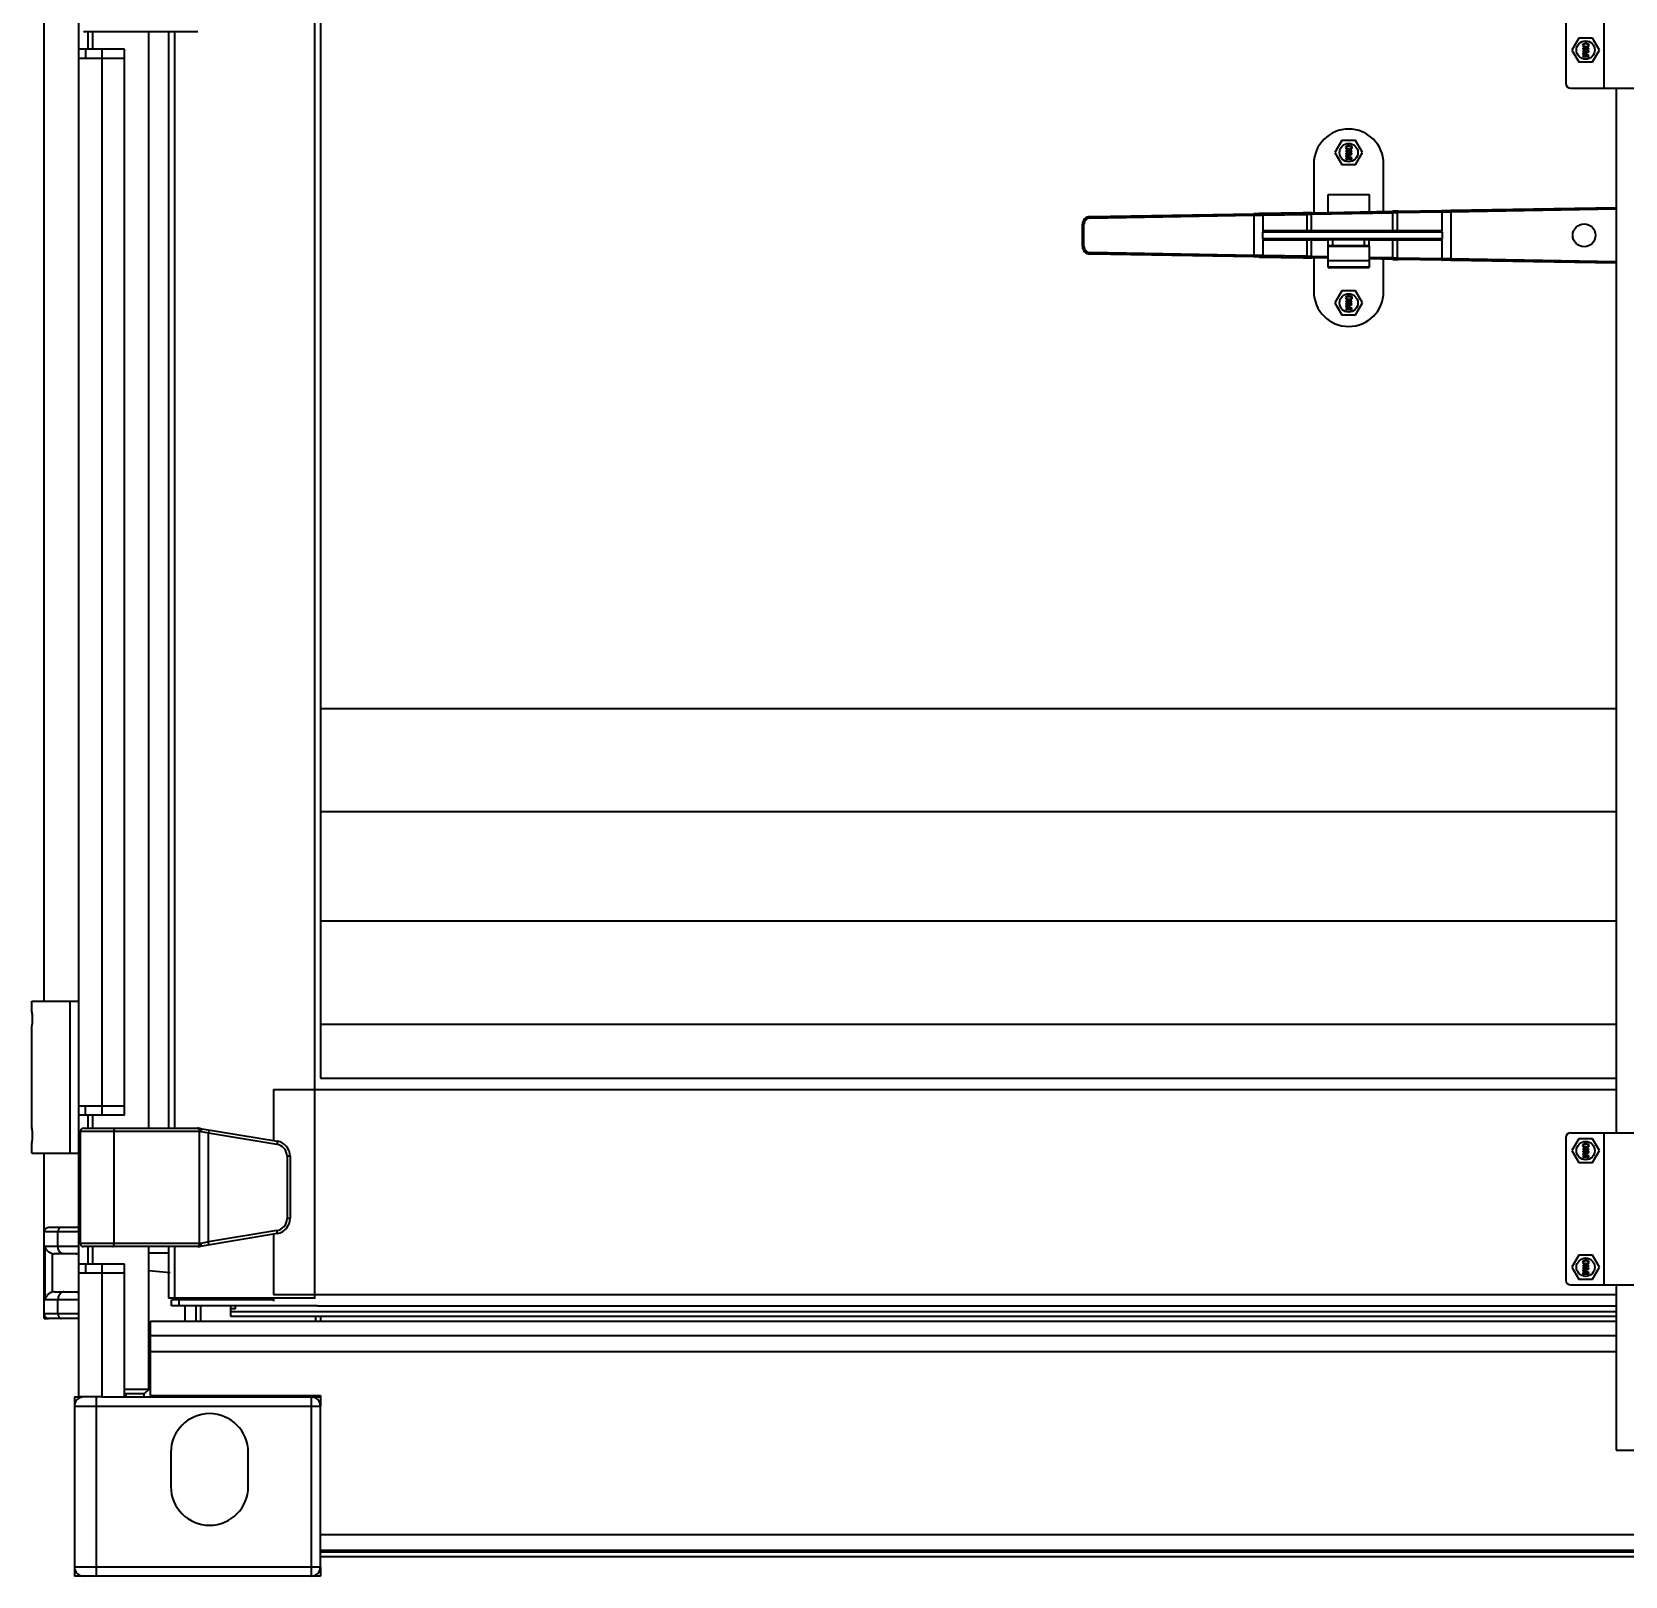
# Model space of a CAD drawing. Header units: millimetres. Extents: x 32496 to 166256, y 3504 to 23939.
# Drawn here: x 36291 to 37340, y 14990 to 16007 of the extents above; entities that cross this region are included whole.
import ezdxf

# ---------------------------------------------------------------- set-up
doc = ezdxf.new("R2010")
doc.units = ezdxf.units.MM
doc.layers.get('0').update_dxf_attribs({"lineweight": 35})

msp = doc.modelspace()

# ---------------------------------------------------------------- linework, layer by layer
at = {"color": 7, "linetype": 'Continuous'}
for p, q in [((36322.352, 15108.349), (36322.352, 17768.349)), ((36299.352, 15368.905), (36299.352, 16357.545)), ((36481.352, 16068.349), (36481.352, 15559.849)), ((37326.352, 16020.349), (37326.352, 15970.349)), ((37301.352, 16017.349), (37301.352, 15973.349)), ((36400.524, 16007.349), (36325.352, 16007.349)), ((36328.352, 15995.849), (36328.352, 16007.349)), ((36331.352, 16007.349), (36331.352, 15995.849)), ((36368.352, 15285.349), (36368.352, 16007.349)), ((36381.352, 16007.349), (36381.352, 15285.349)), ((37309.819, 16003.199), (37305.287, 15995.349)), ((37318.884, 16003.199), (37309.819, 16003.199)), ((37312.562, 15998.628), (37312.644, 15999.11)), ((37312.644, 15998.145), (37312.562, 15998.628)), ((37312.644, 15999.11), (37312.89, 15999.512)), ((37312.89, 15997.743), (37312.644, 15998.145)), ((37312.89, 15999.512), (37313.136, 15999.754)), ((37313.136, 15997.502), (37312.89, 15997.743)), ((37312.972, 15998.628), (37313.054, 15999.03)), ((37313.054, 15998.226), (37312.972, 15998.628)), ((37313.054, 15999.03), (37313.219, 15999.271)), ((37313.219, 15997.984), (37313.054, 15998.226)), ((37313.136, 15999.754), (37313.465, 15999.914)), ((37313.465, 15997.341), (37313.136, 15997.502)), ((37313.219, 15999.271), (37313.711, 15999.593)), ((37313.711, 15997.663), (37313.219, 15997.984)), ((37313.465, 15999.914), (37313.711, 15999.995)), ((37313.711, 15997.261), (37313.465, 15997.341)), ((37313.711, 15999.995), (37314.122, 16000.075)), ((37313.711, 15999.593), (37314.204, 15999.673)), ((37314.204, 15997.582), (37313.711, 15997.663)), ((37314.122, 15997.18), (37313.711, 15997.261)), ((37314.122, 16000.075), (37314.861, 16000.075)), ((37314.204, 15999.673), (37314.779, 15999.673)), ((37314.779, 15997.582), (37314.204, 15997.582)), ((37314.779, 15999.673), (37315.272, 15999.593)), ((37315.272, 15997.663), (37314.779, 15997.582)), ((37314.861, 16000.075), (37315.272, 15999.995)), ((37315.272, 15997.261), (37314.861, 15997.18)), ((37315.272, 15999.995), (37315.518, 15999.914)), ((37315.272, 15999.593), (37315.765, 15999.271)), ((37315.765, 15997.984), (37315.272, 15997.663)), ((37315.518, 15997.341), (37315.272, 15997.261)), ((37315.518, 15999.914), (37315.847, 15999.754)), ((37315.847, 15997.502), (37315.518, 15997.341)), ((37315.765, 15999.271), (37315.929, 15999.03)), ((37315.929, 15998.226), (37315.765, 15997.984)), ((37315.847, 15999.754), (37316.093, 15999.512)), ((37316.093, 15997.743), (37315.847, 15997.502)), ((37315.929, 15999.03), (37316.011, 15998.628)), ((37316.011, 15998.628), (37315.929, 15998.226)), ((37316.093, 15999.512), (37316.339, 15999.11)), ((37316.339, 15998.145), (37316.093, 15997.743)), ((37316.339, 15999.11), (37316.422, 15998.628)), ((37316.422, 15998.628), (37316.339, 15998.145)), ((37323.416, 15995.349), (37318.884, 16003.199)), ((36352.352, 15995.849), (36322.352, 15995.849)), ((36352.352, 15989.849), (36322.352, 15989.849)), ((36352.352, 15293.849), (36352.352, 15995.849)), ((37305.287, 15995.349), (37309.819, 15987.499)), ((37309.819, 15987.499), (37318.884, 15987.499)), ((37316.422, 15996.537), (37312.562, 15996.537)), ((37312.562, 15996.537), (37312.562, 15996.054)), ((37312.562, 15996.054), (37315.765, 15996.054)), ((37316.422, 15994.929), (37312.562, 15994.929)), ((37312.562, 15994.929), (37312.562, 15994.446)), ((37312.562, 15994.446), (37315.6, 15994.446)), ((37315.6, 15994.446), (37312.562, 15993.32)), ((37312.562, 15993.32), (37312.562, 15992.677)), ((37312.562, 15992.677), (37315.6, 15991.551)), ((37315.6, 15991.551), (37312.562, 15991.551)), ((37312.562, 15991.551), (37312.562, 15991.069)), ((37312.562, 15991.069), (37316.422, 15991.069)), ((37312.972, 15992.999), (37316.422, 15994.205)), ((37316.422, 15991.792), (37312.972, 15992.999)), ((37314.861, 15997.18), (37314.122, 15997.18)), ((37315.765, 15996.054), (37315.19, 15995.572)), ((37315.19, 15995.572), (37315.847, 15995.572)), ((37315.847, 15995.572), (37316.422, 15996.054)), ((37316.422, 15996.054), (37316.422, 15996.537)), ((37316.422, 15994.205), (37316.422, 15994.929)), ((37316.422, 15991.069), (37316.422, 15991.792)), ((37318.884, 15987.499), (37323.416, 15995.349)), ((37304.352, 15970.349), (37398.352, 15970.349)), ((37334.352, 15970.349), (37334.352, 15282.209)), ((37153.819, 15935.699), (37149.287, 15927.849)), ((37162.884, 15935.699), (37153.819, 15935.699)), ((37167.416, 15927.849), (37162.884, 15935.699)), ((37149.287, 15927.849), (37153.819, 15919.999)), ((37156.562, 15931.128), (37156.644, 15931.61)), ((37156.644, 15930.645), (37156.562, 15931.128)), ((37160.422, 15929.037), (37156.562, 15929.037)), ((37156.562, 15929.037), (37156.562, 15928.554)), ((37156.562, 15928.554), (37159.765, 15928.554)), ((37160.422, 15927.429), (37156.562, 15927.429)), ((37156.562, 15927.429), (37156.562, 15926.946)), ((37156.562, 15926.946), (37159.6, 15926.946)), ((37159.6, 15926.946), (37156.562, 15925.82)), ((37156.562, 15925.82), (37156.562, 15925.177)), ((37156.562, 15925.177), (37159.6, 15924.051)), ((37159.6, 15924.051), (37156.562, 15924.051)), ((37156.562, 15924.051), (37156.562, 15923.569)), ((37156.644, 15931.61), (37156.89, 15932.012)), ((37156.89, 15930.243), (37156.644, 15930.645)), ((37156.89, 15932.012), (37157.136, 15932.254)), ((37157.136, 15930.002), (37156.89, 15930.243)), ((37156.972, 15931.128), (37157.054, 15931.53)), ((37157.054, 15930.726), (37156.972, 15931.128)), ((37156.972, 15925.499), (37160.422, 15926.705)), ((37160.422, 15924.292), (37156.972, 15925.499)), ((37157.054, 15931.53), (37157.219, 15931.771)), ((37157.219, 15930.484), (37157.054, 15930.726)), ((37157.136, 15932.254), (37157.465, 15932.414)), ((37157.465, 15929.841), (37157.136, 15930.002)), ((37157.219, 15931.771), (37157.711, 15932.093)), ((37157.711, 15930.163), (37157.219, 15930.484)), ((37157.465, 15932.414), (37157.711, 15932.495)), ((37157.711, 15929.761), (37157.465, 15929.841)), ((37157.711, 15932.495), (37158.122, 15932.575)), ((37157.711, 15932.093), (37158.204, 15932.173)), ((37158.204, 15930.082), (37157.711, 15930.163)), ((37158.122, 15929.68), (37157.711, 15929.761)), ((37158.122, 15932.575), (37158.861, 15932.575)), ((37158.861, 15929.68), (37158.122, 15929.68)), ((37158.204, 15932.173), (37158.779, 15932.173)), ((37158.779, 15930.082), (37158.204, 15930.082)), ((37158.779, 15932.173), (37159.272, 15932.093)), ((37159.272, 15930.163), (37158.779, 15930.082)), ((37158.861, 15932.575), (37159.272, 15932.495)), ((37159.272, 15929.761), (37158.861, 15929.68)), ((37159.765, 15928.554), (37159.19, 15928.072)), ((37159.19, 15928.072), (37159.847, 15928.072)), ((37159.272, 15932.495), (37159.518, 15932.414)), ((37159.272, 15932.093), (37159.765, 15931.771)), ((37159.765, 15930.484), (37159.272, 15930.163)), ((37159.518, 15929.841), (37159.272, 15929.761)), ((37159.518, 15932.414), (37159.847, 15932.254)), ((37159.847, 15930.002), (37159.518, 15929.841)), ((37159.765, 15931.771), (37159.929, 15931.53)), ((37159.929, 15930.726), (37159.765, 15930.484)), ((37159.847, 15932.254), (37160.093, 15932.012)), ((37160.093, 15930.243), (37159.847, 15930.002)), ((37159.847, 15928.072), (37160.422, 15928.554)), ((37159.929, 15931.53), (37160.011, 15931.128)), ((37160.011, 15931.128), (37159.929, 15930.726)), ((37160.093, 15932.012), (37160.339, 15931.61)), ((37160.339, 15930.645), (37160.093, 15930.243)), ((37160.339, 15931.61), (37160.422, 15931.128)), ((37160.422, 15931.128), (37160.339, 15930.645)), ((37160.422, 15928.554), (37160.422, 15929.037)), ((37160.422, 15926.705), (37160.422, 15927.429)), ((37160.422, 15923.569), (37160.422, 15924.292)), ((37162.884, 15919.999), (37167.416, 15927.849)), ((37135.352, 15920.349), (37135.352, 15888.278)), ((37153.819, 15919.999), (37162.884, 15919.999)), ((37156.562, 15923.569), (37160.422, 15923.569)), ((37181.352, 15889.087), (37181.352, 15920.349)), ((37144.852, 15900.349), (37171.852, 15900.349)), ((37144.852, 15888.445), (37144.852, 15900.349)), ((37171.852, 15900.349), (37171.852, 15888.92)), ((36987.982, 15885.685), (37095.854, 15887.583)), ((37099.354, 15887.635), (37095.854, 15887.583)), ((37095.854, 15887.583), (37096.757, 15887.591)), ((37128.413, 15888.147), (37099.354, 15887.635)), ((37101.354, 15887.635), (37130.413, 15888.147)), ((37128.426, 15888.147), (37128.413, 15888.147)), ((37133.907, 15888.252), (37128.426, 15888.147)), ((37132.455, 15888.208), (37133.896, 15888.252)), ((37133.896, 15888.252), (37133.926, 15888.252)), ((37133.926, 15888.252), (37187.495, 15889.195)), ((37190.988, 15889.3), (37187.492, 15889.195)), ((37190.995, 15889.3), (37220.054, 15889.812)), ((37220.054, 15889.812), (37220.067, 15889.812)), ((37220.067, 15889.812), (37225.567, 15889.865)), ((37225.567, 15889.865), (37334.352, 15891.778)), ((36983.07, 15866.011), (36983.07, 15880.686)), ((37101.613, 15875.349), (37101.613, 15871.349)), ((37218.076, 15876.349), (37103.345, 15876.349)), ((37219.808, 15875.349), (37219.808, 15871.349)), ((37095.837, 15859.115), (36987.982, 15861.012)), ((37103.345, 15870.349), (37144.852, 15870.349)), ((37171.852, 15870.349), (37144.852, 15870.349)), ((37144.852, 15866.349), (37144.852, 15870.349)), ((37171.852, 15866.349), (37144.852, 15866.349)), ((37144.852, 15852.149), (37144.852, 15866.349)), ((37171.852, 15870.349), (37218.076, 15870.349)), ((37171.852, 15866.349), (37171.852, 15870.349)), ((37171.852, 15866.349), (37171.852, 15852.149)), ((37099.354, 15859.062), (37095.837, 15859.115)), ((37096.757, 15859.106), (37095.854, 15859.115)), ((37099.354, 15859.062), (37128.413, 15858.551)), ((37130.413, 15858.551), (37101.354, 15859.062)), ((37128.413, 15858.551), (37128.426, 15858.55)), ((37128.426, 15858.55), (37133.907, 15858.445)), ((37133.926, 15858.445), (37132.455, 15858.489)), ((37144.852, 15858.253), (37133.926, 15858.445)), ((37135.352, 15858.42), (37135.352, 15836.349)), ((37171.852, 15852.349), (37144.852, 15852.349)), ((37187.495, 15857.502), (37171.852, 15857.778)), ((37181.352, 15836.349), (37181.352, 15857.611)), ((37187.498, 15857.502), (37190.988, 15857.397)), ((37220.054, 15856.886), (37190.995, 15857.397)), ((37220.067, 15856.885), (37220.054, 15856.886)), ((37225.567, 15856.833), (37220.067, 15856.885)), ((37334.352, 15854.919), (37225.567, 15856.833)), ((37153.819, 15836.699), (37149.287, 15828.849)), ((37162.884, 15836.699), (37153.819, 15836.699)), ((37156.562, 15832.128), (37156.644, 15832.61)), ((37156.644, 15831.645), (37156.562, 15832.128)), ((37160.422, 15830.037), (37156.562, 15830.037)), ((37156.562, 15830.037), (37156.562, 15829.554)), ((37156.562, 15829.554), (37159.765, 15829.554)), ((37156.644, 15832.61), (37156.89, 15833.012)), ((37156.89, 15831.243), (37156.644, 15831.645)), ((37156.89, 15833.012), (37157.136, 15833.254)), ((37157.136, 15831.002), (37156.89, 15831.243)), ((37156.972, 15832.128), (37157.054, 15832.53)), ((37157.054, 15831.726), (37156.972, 15832.128)), ((37157.054, 15832.53), (37157.219, 15832.771)), ((37157.219, 15831.484), (37157.054, 15831.726)), ((37157.136, 15833.254), (37157.465, 15833.414)), ((37157.465, 15830.841), (37157.136, 15831.002)), ((37157.219, 15832.771), (37157.711, 15833.093)), ((37157.711, 15831.163), (37157.219, 15831.484)), ((37157.465, 15833.414), (37157.711, 15833.495)), ((37157.711, 15830.761), (37157.465, 15830.841)), ((37157.711, 15833.495), (37158.122, 15833.575)), ((37157.711, 15833.093), (37158.204, 15833.173)), ((37158.204, 15831.082), (37157.711, 15831.163)), ((37158.122, 15830.68), (37157.711, 15830.761)), ((37158.122, 15833.575), (37158.861, 15833.575)), ((37158.861, 15830.68), (37158.122, 15830.68)), ((37158.204, 15833.173), (37158.779, 15833.173)), ((37158.779, 15831.082), (37158.204, 15831.082)), ((37158.779, 15833.173), (37159.272, 15833.093)), ((37159.272, 15831.163), (37158.779, 15831.082)), ((37158.861, 15833.575), (37159.272, 15833.495)), ((37159.272, 15830.761), (37158.861, 15830.68)), ((37159.765, 15829.554), (37159.19, 15829.072)), ((37159.272, 15833.495), (37159.518, 15833.414)), ((37159.272, 15833.093), (37159.765, 15832.771)), ((37159.765, 15831.484), (37159.272, 15831.163)), ((37159.518, 15830.841), (37159.272, 15830.761)), ((37159.518, 15833.414), (37159.847, 15833.254)), ((37159.847, 15831.002), (37159.518, 15830.841)), ((37159.765, 15832.771), (37159.929, 15832.53)), ((37159.929, 15831.726), (37159.765, 15831.484)), ((37159.847, 15833.254), (37160.093, 15833.012)), ((37160.093, 15831.243), (37159.847, 15831.002)), ((37159.847, 15829.072), (37160.422, 15829.554)), ((37159.929, 15832.53), (37160.011, 15832.128)), ((37160.011, 15832.128), (37159.929, 15831.726)), ((37160.093, 15833.012), (37160.339, 15832.61)), ((37160.339, 15831.645), (37160.093, 15831.243)), ((37160.339, 15832.61), (37160.422, 15832.128)), ((37160.422, 15832.128), (37160.339, 15831.645)), ((37160.422, 15829.554), (37160.422, 15830.037)), ((37167.416, 15828.849), (37162.884, 15836.699)), ((37149.287, 15828.849), (37153.819, 15820.999)), ((37153.819, 15820.999), (37162.884, 15820.999)), ((37160.422, 15828.429), (37156.562, 15828.429)), ((37156.562, 15828.429), (37156.562, 15827.946)), ((37156.562, 15827.946), (37159.6, 15827.946)), ((37159.6, 15827.946), (37156.562, 15826.82)), ((37156.562, 15826.82), (37156.562, 15826.177)), ((37156.562, 15826.177), (37159.6, 15825.051)), ((37159.6, 15825.051), (37156.562, 15825.051)), ((37156.562, 15825.051), (37156.562, 15824.569)), ((37156.562, 15824.569), (37160.422, 15824.569)), ((37156.972, 15826.499), (37160.422, 15827.705)), ((37160.422, 15825.292), (37156.972, 15826.499)), ((37159.19, 15829.072), (37159.847, 15829.072)), ((37160.422, 15827.705), (37160.422, 15828.429)), ((37160.422, 15824.569), (37160.422, 15825.292)), ((37162.884, 15820.999), (37167.416, 15828.849)), ((36481.352, 15561.849), (37334.352, 15561.849)), ((36481.352, 15559.849), (36481.352, 15355.849)), ((36481.352, 15493.849), (37334.352, 15493.849)), ((36481.352, 15421.849), (37334.352, 15421.849)), ((36291.352, 15362.29), (36291.352, 15368.905)), ((36291.352, 15368.905), (36322.352, 15368.905)), ((36291.352, 15362.29), (36291.371, 15362.193)), ((36291.371, 15362.193), (36291.352, 15362.29)), ((36291.352, 15362.29), (36291.371, 15362.193)), ((36291.371, 15352.386), (36291.352, 15352.29)), ((36291.371, 15352.386), (36291.352, 15352.29)), ((36291.352, 15352.29), (36291.371, 15352.386)), ((36291.352, 15285.52), (36291.352, 15352.29)), ((36481.352, 15355.849), (36481.352, 15318.349)), ((36481.352, 15353.849), (37334.352, 15353.849)), ((36481.352, 15318.349), (37334.352, 15318.349)), ((36450.352, 15310.849), (36450.352, 15277.182)), ((36352.352, 15299.849), (36322.352, 15299.849)), ((36291.352, 15285.52), (36291.371, 15285.423)), ((36291.371, 15285.423), (36291.352, 15285.52)), ((36291.352, 15285.52), (36291.371, 15285.423)), ((36352.352, 15293.849), (36322.352, 15293.849)), ((36325.352, 15285.349), (36400.539, 15285.349)), ((36328.352, 15285.349), (36328.352, 15293.849)), ((36331.352, 15293.849), (36331.352, 15285.349)), ((36402.168, 15285.213), (36452.996, 15276.741)), ((36291.371, 15275.616), (36291.352, 15275.52)), ((36291.371, 15275.616), (36291.352, 15275.52)), ((36291.352, 15275.52), (36291.371, 15275.616)), ((36291.352, 15268.905), (36291.352, 15275.52)), ((36323.352, 15209.349), (36323.352, 15283.349)), ((37301.352, 15279.209), (37301.352, 15185.209)), ((37304.352, 15282.209), (37398.352, 15282.209)), ((37309.819, 15278.444), (37305.287, 15270.594)), ((37318.884, 15278.444), (37309.819, 15278.444)), ((37312.562, 15273.873), (37312.644, 15274.355)), ((37312.644, 15273.39), (37312.562, 15273.873)), ((37312.644, 15274.355), (37312.89, 15274.757)), ((37312.89, 15274.757), (37313.136, 15274.999)), ((37312.972, 15273.873), (37313.054, 15274.275)), ((37313.054, 15273.471), (37312.972, 15273.873)), ((37313.054, 15274.275), (37313.219, 15274.516)), ((37313.219, 15273.229), (37313.054, 15273.471)), ((37313.136, 15274.999), (37313.465, 15275.159)), ((37313.219, 15274.516), (37313.711, 15274.838)), ((37313.465, 15275.159), (37313.711, 15275.24)), ((37313.711, 15275.24), (37314.122, 15275.32)), ((37313.711, 15274.838), (37314.204, 15274.918)), ((37314.122, 15275.32), (37314.861, 15275.32)), ((37314.204, 15274.918), (37314.779, 15274.918)), ((37314.779, 15274.918), (37315.272, 15274.838)), ((37314.861, 15275.32), (37315.272, 15275.24)), ((37315.272, 15275.24), (37315.518, 15275.159)), ((37315.272, 15274.838), (37315.765, 15274.516)), ((37315.518, 15275.159), (37315.847, 15274.999)), ((37315.765, 15274.516), (37315.929, 15274.275)), ((37315.929, 15273.471), (37315.765, 15273.229)), ((37315.847, 15274.999), (37316.093, 15274.757)), ((37315.929, 15274.275), (37316.011, 15273.873)), ((37316.011, 15273.873), (37315.929, 15273.471)), ((37316.093, 15274.757), (37316.339, 15274.355)), ((37316.339, 15274.355), (37316.422, 15273.873)), ((37316.422, 15273.873), (37316.339, 15273.39)), ((37323.416, 15270.594), (37318.884, 15278.444)), ((37326.352, 15282.209), (37326.352, 15182.209)), ((36291.352, 15268.905), (36322.352, 15268.905)), ((36299.352, 15217.045), (36299.352, 15268.905)), ((36461.352, 15266.877), (36461.352, 15225.82)), ((37305.287, 15270.594), (37309.819, 15262.744)), ((37316.422, 15271.782), (37312.562, 15271.782)), ((37312.562, 15271.782), (37312.562, 15271.299)), ((37312.562, 15271.299), (37315.765, 15271.299)), ((37316.422, 15270.174), (37312.562, 15270.174)), ((37312.562, 15270.174), (37312.562, 15269.691)), ((37312.562, 15269.691), (37315.6, 15269.691)), ((37315.6, 15269.691), (37312.562, 15268.565)), ((37312.562, 15268.565), (37312.562, 15267.922)), ((37312.562, 15267.922), (37315.6, 15266.796)), ((37315.6, 15266.796), (37312.562, 15266.796)), ((37312.562, 15266.796), (37312.562, 15266.314)), ((37312.562, 15266.314), (37316.422, 15266.314)), ((37312.89, 15272.988), (37312.644, 15273.39)), ((37313.136, 15272.747), (37312.89, 15272.988)), ((37312.972, 15268.244), (37316.422, 15269.45)), ((37316.422, 15267.037), (37312.972, 15268.244)), ((37313.465, 15272.586), (37313.136, 15272.747)), ((37313.711, 15272.908), (37313.219, 15273.229)), ((37313.711, 15272.506), (37313.465, 15272.586)), ((37314.204, 15272.827), (37313.711, 15272.908)), ((37314.122, 15272.425), (37313.711, 15272.506)), ((37314.861, 15272.425), (37314.122, 15272.425)), ((37314.779, 15272.827), (37314.204, 15272.827)), ((37315.272, 15272.908), (37314.779, 15272.827)), ((37315.272, 15272.506), (37314.861, 15272.425)), ((37315.765, 15271.299), (37315.19, 15270.817)), ((37315.19, 15270.817), (37315.847, 15270.817)), ((37315.765, 15273.229), (37315.272, 15272.908)), ((37315.518, 15272.586), (37315.272, 15272.506)), ((37315.847, 15272.747), (37315.518, 15272.586)), ((37316.093, 15272.988), (37315.847, 15272.747)), ((37315.847, 15270.817), (37316.422, 15271.299)), ((37316.339, 15273.39), (37316.093, 15272.988)), ((37316.422, 15271.299), (37316.422, 15271.782)), ((37316.422, 15269.45), (37316.422, 15270.174)), ((37316.422, 15266.314), (37316.422, 15267.037)), ((37318.884, 15262.744), (37323.416, 15270.594)), ((37309.819, 15262.744), (37318.884, 15262.744)), ((36299.352, 15163.045), (36299.352, 15217.045)), ((36322.352, 15220.045), (36302.352, 15220.045)), ((36308.544, 15207.545), (36308.544, 15217.045)), ((36452.996, 15215.956), (36402.168, 15207.485)), ((36450.352, 15215.515), (36450.352, 15175.849)), ((36322.352, 15202.545), (36306.039, 15202.545)), ((36400.524, 15207.349), (36325.352, 15207.349)), ((36328.352, 15195.849), (36328.352, 15207.349)), ((36331.352, 15207.349), (36331.352, 15195.849)), ((36368.352, 15113.349), (36368.352, 15207.349)), ((36368.352, 15203.349), (36381.352, 15203.349)), ((36381.352, 15207.349), (36381.352, 15173.349)), ((36400.575, 15207.349), (36400.56, 15207.349)), ((37309.819, 15201.674), (37305.287, 15193.824)), ((37318.884, 15201.674), (37309.819, 15201.674)), ((37323.416, 15193.824), (37318.884, 15201.674)), ((36352.352, 15195.849), (36322.352, 15195.849)), ((36352.352, 15189.849), (36322.352, 15189.849)), ((36352.352, 15108.349), (36352.352, 15195.849)), ((36382.447, 15190.039), (36368.352, 15191.449)), ((37305.287, 15193.824), (37309.819, 15185.974)), ((37312.562, 15197.103), (37312.644, 15197.585)), ((37312.644, 15196.62), (37312.562, 15197.103)), ((37316.422, 15195.012), (37312.562, 15195.012)), ((37312.562, 15195.012), (37312.562, 15194.529)), ((37312.562, 15194.529), (37315.765, 15194.529)), ((37316.422, 15193.404), (37312.562, 15193.404)), ((37312.562, 15193.404), (37312.562, 15192.921)), ((37312.562, 15192.921), (37315.6, 15192.921)), ((37315.6, 15192.921), (37312.562, 15191.795)), ((37312.562, 15191.795), (37312.562, 15191.152)), ((37312.562, 15191.152), (37315.6, 15190.026)), ((37315.6, 15190.026), (37312.562, 15190.026)), ((37312.562, 15190.026), (37312.562, 15189.544)), ((37312.562, 15189.544), (37316.422, 15189.544)), ((37312.644, 15197.585), (37312.89, 15197.987)), ((37312.89, 15196.218), (37312.644, 15196.62)), ((37312.89, 15197.987), (37313.136, 15198.229)), ((37313.136, 15195.977), (37312.89, 15196.218)), ((37312.972, 15197.103), (37313.054, 15197.505)), ((37313.054, 15196.701), (37312.972, 15197.103)), ((37312.972, 15191.474), (37316.422, 15192.68)), ((37316.422, 15190.267), (37312.972, 15191.474)), ((37313.054, 15197.505), (37313.219, 15197.746)), ((37313.219, 15196.459), (37313.054, 15196.701)), ((37313.136, 15198.229), (37313.465, 15198.389)), ((37313.465, 15195.816), (37313.136, 15195.977)), ((37313.219, 15197.746), (37313.711, 15198.068)), ((37313.711, 15196.138), (37313.219, 15196.459)), ((37313.465, 15198.389), (37313.711, 15198.47)), ((37313.711, 15195.736), (37313.465, 15195.816)), ((37313.711, 15198.47), (37314.122, 15198.55)), ((37313.711, 15198.068), (37314.204, 15198.148)), ((37314.204, 15196.057), (37313.711, 15196.138)), ((37314.122, 15195.655), (37313.711, 15195.736)), ((37314.122, 15198.55), (37314.861, 15198.55)), ((37314.861, 15195.655), (37314.122, 15195.655)), ((37314.204, 15198.148), (37314.779, 15198.148)), ((37314.779, 15196.057), (37314.204, 15196.057)), ((37314.779, 15198.148), (37315.272, 15198.068)), ((37315.272, 15196.138), (37314.779, 15196.057)), ((37314.861, 15198.55), (37315.272, 15198.47)), ((37315.272, 15195.736), (37314.861, 15195.655)), ((37315.765, 15194.529), (37315.19, 15194.047)), ((37315.19, 15194.047), (37315.847, 15194.047)), ((37315.272, 15198.47), (37315.518, 15198.389)), ((37315.272, 15198.068), (37315.765, 15197.746)), ((37315.765, 15196.459), (37315.272, 15196.138)), ((37315.518, 15195.816), (37315.272, 15195.736)), ((37315.518, 15198.389), (37315.847, 15198.229)), ((37315.847, 15195.977), (37315.518, 15195.816)), ((37315.765, 15197.746), (37315.929, 15197.505)), ((37315.929, 15196.701), (37315.765, 15196.459)), ((37315.847, 15198.229), (37316.093, 15197.987)), ((37316.093, 15196.218), (37315.847, 15195.977)), ((37315.847, 15194.047), (37316.422, 15194.529)), ((37315.929, 15197.505), (37316.011, 15197.103)), ((37316.011, 15197.103), (37315.929, 15196.701)), ((37316.093, 15197.987), (37316.339, 15197.585)), ((37316.339, 15196.62), (37316.093, 15196.218)), ((37316.339, 15197.585), (37316.422, 15197.103)), ((37316.422, 15197.103), (37316.339, 15196.62)), ((37316.422, 15194.529), (37316.422, 15195.012)), ((37316.422, 15192.68), (37316.422, 15193.404)), ((37316.422, 15189.544), (37316.422, 15190.267)), ((37318.884, 15185.974), (37323.416, 15193.824)), ((37304.352, 15182.209), (37398.352, 15182.209)), ((37309.819, 15185.974), (37318.884, 15185.974)), ((37334.352, 15182.209), (37334.352, 15073.349)), ((36306.039, 15177.545), (36322.352, 15177.545)), ((36308.544, 15163.045), (36308.544, 15172.545)), ((36478.152, 15173.349), (36381.352, 15173.349)), ((36450.352, 15172.349), (36383.352, 15172.349)), ((36383.352, 15168.349), (36383.352, 15172.349)), ((36399.352, 15173.349), (36399.352, 15172.349)), ((36402.352, 15173.349), (36402.352, 15172.349)), ((36422.352, 15172.349), (36422.352, 15173.349)), ((36450.352, 15173.349), (36450.352, 15171.349)), ((36299.352, 15160.045), (36299.352, 15163.045)), ((36299.352, 15160.045), (36302.352, 15160.045)), ((36322.352, 15160.045), (36302.352, 15160.045)), ((36369.352, 15158.309), (37334.352, 15158.309)), ((36369.352, 15158.263), (36369.352, 15158.309)), ((36369.352, 15148.81), (36369.352, 15158.263)), ((36479.352, 15168.349), (36383.352, 15168.349)), ((36392.352, 15158.309), (36392.352, 15168.349)), ((36399.352, 15168.349), (36399.352, 15158.309)), ((36399.352, 15168.349), (36399.352, 15158.309)), ((36402.352, 15168.349), (36402.352, 15158.309)), ((36422.352, 15161.349), (36422.352, 15168.349)), ((36425.352, 15166.349), (36422.352, 15166.349)), ((37334.352, 15161.349), (36422.352, 15161.349)), ((36479.352, 15168.349), (37334.352, 15168.349)), ((36481.352, 15161.349), (36481.352, 15158.309)), ((36369.352, 15138.357), (36369.352, 15148.81)), ((36369.352, 15143.349), (36368.352, 15143.349)), ((36369.352, 15140.349), (36368.352, 15140.349)), ((36369.352, 15109.349), (36369.352, 15138.357)), ((36319.352, 15108.349), (36322.352, 15108.349)), ((36319.352, 15108.349), (36319.352, 15102.349)), ((36337.352, 15108.349), (36322.352, 15108.349)), ((36337.352, 15108.349), (36352.352, 15108.349)), ((36368.352, 15113.349), (36352.352, 15113.349)), ((36365.352, 15110.349), (36352.352, 15110.349)), ((36352.352, 15108.349), (36475.352, 15108.349)), ((36368.352, 15113.349), (36365.352, 15110.349)), ((36365.352, 15108.349), (36365.352, 15110.349)), ((36369.352, 15109.349), (36481.352, 15109.349)), ((36475.352, 15108.349), (36481.352, 15108.349)), ((36481.352, 15109.349), (36481.352, 15102.349)), ((36319.352, 15102.349), (36319.352, 14996.349)), ((36481.352, 14996.349), (36481.352, 15102.349)), ((36382.852, 15071.849), (36382.852, 15049.349)), ((36433.852, 15049.349), (36433.852, 15071.849)), ((37334.352, 15073.349), (37364.199, 15073.349)), ((36481.352, 15007.349), (38594.352, 15007.349)), ((36481.352, 15003.349), (38595.352, 15003.349)), ((36319.352, 14996.349), (36319.352, 14990.349)), ((36325.352, 14990.349), (36319.352, 14990.349)), ((36475.352, 14990.349), (36325.352, 14990.349)), ((36481.352, 14990.349), (36475.352, 14990.349)), ((36481.352, 14996.349), (36481.352, 14990.349))]:
    msp.add_line(p, q, dxfattribs=at)
at = {"color": 9, "linetype": 'Continuous'}
for p, q in [((36477.352, 17722.349), (36477.352, 15173.349)), ((36385.352, 16007.349), (36385.352, 15285.349)), ((36326.745, 15995.849), (36326.745, 15989.849)), ((36337.352, 15995.849), (36337.352, 15293.849)), ((36987.999, 15884.685), (36987.982, 15885.685)), ((36987.999, 15884.685), (37095.868, 15886.583)), ((37095.854, 15886.583), (37095.837, 15887.582)), ((37095.854, 15886.583), (37095.854, 15860.115)), ((37095.868, 15886.583), (37101.854, 15886.635)), ((37096.757, 15887.591), (37101.354, 15887.635)), ((37099.354, 15887.635), (37101.354, 15887.635)), ((37101.854, 15886.635), (37130.942, 15887.147)), ((37101.854, 15886.635), (37101.854, 15875.853)), ((37128.426, 15888.147), (37130.426, 15888.147)), ((37130.413, 15888.147), (37130.426, 15888.147)), ((37130.426, 15888.147), (37132.455, 15888.208)), ((37130.926, 15876.349), (37130.926, 15887.147)), ((37130.942, 15887.147), (37133.926, 15887.252)), ((37133.926, 15887.252), (37133.896, 15888.252)), ((37133.926, 15887.252), (37133.95, 15887.253)), ((37133.926, 15876.349), (37133.926, 15887.252)), ((37133.95, 15887.253), (37133.932, 15888.119)), ((37133.95, 15887.253), (37133.94, 15887.753)), ((37133.95, 15887.253), (37187.495, 15888.195)), ((37187.495, 15888.195), (37187.478, 15889.195)), ((37187.495, 15888.195), (37187.516, 15888.195)), ((37187.495, 15876.349), (37187.495, 15888.195)), ((37187.516, 15888.195), (37190.495, 15888.3)), ((37190.495, 15888.3), (37190.513, 15888.301)), ((37190.495, 15876.349), (37190.495, 15888.3)), ((37190.513, 15888.301), (37219.579, 15888.812)), ((37219.567, 15888.812), (37219.567, 15875.853)), ((37219.579, 15888.812), (37225.567, 15888.865)), ((37225.581, 15888.865), (37225.565, 15889.865)), ((37225.567, 15888.864), (37334.352, 15890.778)), ((37225.567, 15888.864), (37225.567, 15857.833)), ((37225.581, 15888.865), (37225.576, 15889.123)), ((36984.07, 15880.686), (36983.07, 15880.686)), ((36984.07, 15866.011), (36984.07, 15880.686)), ((37219.808, 15875.349), (37101.613, 15875.349)), ((36984.07, 15866.011), (36983.07, 15866.011)), ((36987.999, 15862.012), (36987.982, 15861.012)), ((37095.868, 15860.114), (36987.999, 15862.012)), ((37101.613, 15871.349), (37219.808, 15871.349)), ((37101.854, 15870.844), (37101.854, 15860.062)), ((37130.926, 15859.55), (37130.926, 15870.349)), ((37133.926, 15859.445), (37133.926, 15870.349)), ((37144.852, 15866.149), (37171.852, 15866.149)), ((37147.852, 15866.349), (37147.852, 15870.349)), ((37168.852, 15866.349), (37168.852, 15870.349)), ((37187.495, 15858.503), (37187.495, 15870.349)), ((37190.495, 15858.397), (37190.495, 15870.349)), ((37219.567, 15870.844), (37219.567, 15857.886)), ((37095.854, 15860.115), (37095.837, 15859.115)), ((37095.855, 15859.249), (37095.852, 15859.115)), ((37095.869, 15860.114), (37095.855, 15859.249)), ((37095.869, 15860.114), (37095.865, 15859.856)), ((37101.854, 15860.062), (37095.868, 15860.114)), ((37101.354, 15859.062), (37096.757, 15859.106)), ((37099.354, 15859.062), (37101.354, 15859.062)), ((37130.942, 15859.55), (37101.854, 15860.062)), ((37128.426, 15858.55), (37130.426, 15858.55)), ((37130.426, 15858.55), (37130.413, 15858.551)), ((37132.455, 15858.489), (37130.426, 15858.55)), ((37133.926, 15859.445), (37130.942, 15859.55)), ((37133.926, 15859.445), (37133.896, 15858.446)), ((37133.95, 15859.445), (37133.926, 15859.445)), ((37144.852, 15859.253), (37133.95, 15859.445)), ((37171.852, 15856.549), (37144.852, 15856.549)), ((37144.852, 15852.149), (37171.852, 15852.149)), ((37187.495, 15858.503), (37171.852, 15858.778)), ((37187.495, 15858.503), (37187.478, 15857.503)), ((37187.516, 15858.502), (37187.495, 15858.503)), ((37187.5, 15857.636), (37187.498, 15857.502)), ((37190.495, 15858.397), (37187.516, 15858.502)), ((37190.513, 15858.397), (37190.495, 15858.397)), ((37219.579, 15857.885), (37190.513, 15858.397)), ((37225.567, 15857.833), (37219.579, 15857.885)), ((37334.352, 15855.919), (37225.567, 15857.833)), ((36316.352, 15368.905), (36316.352, 15268.905)), ((36450.352, 15310.849), (37334.352, 15310.849)), ((36326.745, 15293.849), (36326.745, 15299.849)), ((36407.907, 15284.256), (36407.578, 15282.283)), ((36323.352, 15283.349), (36401.693, 15283.349)), ((36345.533, 15209.349), (36345.533, 15283.349)), ((36401.734, 15209.349), (36401.734, 15283.349)), ((36402.796, 15283.24), (36407.578, 15282.283)), ((36407.578, 15282.283), (36452.667, 15274.769)), ((36407.578, 15210.414), (36407.578, 15282.283)), ((36452.996, 15276.741), (36452.667, 15274.769)), ((36461.352, 15266.877), (36459.352, 15266.877)), ((36459.352, 15266.877), (36459.352, 15225.82)), ((36461.352, 15225.82), (36459.352, 15225.82)), ((36322.352, 15217.045), (36299.352, 15217.045)), ((36452.667, 15217.929), (36407.578, 15210.414)), ((36452.996, 15215.956), (36452.667, 15217.929)), ((36299.917, 15207.545), (36299.917, 15172.545)), ((36322.352, 15207.545), (36299.917, 15207.545)), ((36304.762, 15202.7), (36304.762, 15177.389)), ((36401.693, 15209.349), (36323.352, 15209.349)), ((36385.352, 15207.349), (36385.352, 15173.349)), ((36407.578, 15210.414), (36402.796, 15209.457)), ((36407.907, 15208.441), (36407.578, 15210.414)), ((36326.745, 15195.849), (36326.745, 15189.849)), ((36337.352, 15195.849), (36337.352, 15108.349)), ((36299.917, 15172.545), (36322.352, 15172.545)), ((36388.352, 15168.349), (36388.352, 15172.349)), ((36425.352, 15172.349), (36425.352, 15173.349)), ((36450.352, 15175.849), (37334.352, 15175.849)), ((36322.352, 15163.045), (36299.352, 15163.045)), ((36369.352, 15158.263), (37334.352, 15158.263)), ((37334.352, 15164.349), (36422.352, 15164.349)), ((36425.352, 15166.349), (36425.352, 15168.349)), ((36478.352, 15158.309), (36478.352, 15161.349)), ((36369.352, 15148.81), (37334.352, 15148.81)), ((36369.352, 15138.357), (37334.352, 15138.357)), ((36333.852, 14990.349), (36333.852, 15108.349)), ((36353.352, 15108.349), (36353.352, 15110.349)), ((36475.352, 14990.349), (36475.352, 15108.349)), ((36478.352, 15108.349), (36478.352, 15109.349)), ((36319.352, 15102.349), (36481.352, 15102.349)), ((36481.352, 15017.849), (38594.352, 15017.849)), ((36481.352, 15006.349), (38595.352, 15006.349)), ((36481.352, 14996.349), (36319.352, 14996.349))]:
    msp.add_line(p, q, dxfattribs=at)
for points in [[(37133.94, 15887.753), (37133.936, 15887.96), (37133.932, 15888.119)], [(37225.576, 15889.123), (37225.569, 15889.572), (37225.567, 15889.731), (37225.565, 15889.83), (37225.565, 15889.865)], [(37095.865, 15859.856), (37095.857, 15859.407), (37095.855, 15859.249)], [(37187.5, 15857.636), (37187.499, 15857.536), (37187.498, 15857.502)]]:
    msp.add_lwpolyline(points, dxfattribs=at)
at = {"color": 7, "linetype": 'Continuous'}
for centre, radius in [((37314.352, 15995.349), 6.055), ((37158.352, 15927.849), 6.055), ((37313.352, 15873.349), 7.5), ((37158.352, 15828.849), 6.055), ((37314.352, 15270.594), 6.055), ((37314.352, 15193.824), 6.055)]:
    msp.add_circle(centre, radius, dxfattribs=at)
for centre, radius, start, end in [((37304.352, 15973.349), 3, 180, 270), ((37158.352, 15920.349), 23, 0, 180), ((36988.07, 15880.686), 5, 91.007824, 180), ((36988.07, 15866.011), 5, 180, 268.992176), ((37158.352, 15836.349), 23, 180, 0), ((36325.352, 15283.349), 2, 90, 180), ((36400.524, 15275.349), 10, 80.537678, 89.91141), ((36451.352, 15266.877), 10, 0, 80.537678), ((37304.352, 15279.209), 3, 90, 180), ((36451.352, 15225.82), 10, 279.462322, 0), ((36302.352, 15217.045), 3, 90, 180), ((36325.352, 15209.349), 2, 180, 270), ((36400.524, 15217.349), 10, 270, 270.204373), ((36400.524, 15217.349), 10, 270.208988, 279.462322), ((37304.352, 15185.209), 3, 180, 270), ((36302.352, 15163.045), 3, 180, 270), ((36325.352, 15102.349), 6, 90, 180), ((36475.352, 15102.349), 6, 0, 90), ((36408.352, 15071.849), 25.5, 0, 180), ((36408.352, 15049.349), 25.5, 180, 0), ((36325.352, 14996.349), 6, 180, 270), ((36475.352, 14996.349), 6, 270, 0)]:
    msp.add_arc(centre, radius, start, end, dxfattribs=at)
at = {"color": 9, "linetype": 'Continuous'}
for centre, radius, start, end in [((36988.07, 15880.686), 4, 91.007824, 180), ((37156.875, 15886.738), 61.021, 179.916973, 180.146255), ((37190.995, 15889.05), 0.25, 91.752615, 96.66744), ((36988.07, 15866.011), 4, 180, 268.992176), ((37190.995, 15857.647), 0.25, 263.315322, 268.248), ((36400.524, 15284.672), 0.677, 85.933028, 89.994085), ((36401.693, 15275.349), 8, 89.707037, 90.000002), ((36451.352, 15266.877), 8, 0, 80.537678), ((36451.352, 15225.82), 8, 279.462322, 0), ((36400.524, 15208.024), 0.675, 270.002605, 272.836818), ((36400.524, 15208.029), 0.681, 272.835224, 274.062875), ((36401.693, 15217.349), 8, 269.999998, 270.292963)]:
    msp.add_arc(centre, radius, start, end, dxfattribs=at)
at = {"color": 7, "linetype": 'Continuous'}
for centre, major_axis, ratio, start_param, end_param in [((37103.345, 15875.349), (1.732, 0), 0.57735027, 1.57079633, 3.14159265), ((37218.076, 15875.349), (1.732, 0), 0.57735027, 0, 1.57079633), ((37103.345, 15871.349), (1.732, 0), 0.57735027, -3.14159265, -1.57079633), ((37218.076, 15871.349), (1.732, 0), 0.57735027, -1.57079633, 0), ((36306.039, 15207.545), (5.161, 0), 0.96887455, -1.82094937, -1.57079633), ((36306.039, 15172.545), (-5.161, 0), 0.96887455, -1.57079633, -1.32064328)]:
    msp.add_ellipse(centre, major_axis=major_axis, ratio=ratio, start_param=start_param, end_param=end_param, dxfattribs=at)
at = {"color": 9, "linetype": 'Continuous'}
for points, knots in [([(37095.854, 15886.827), (37095.854, 15886.879), (37095.853, 15887.061), (37095.853, 15887.242), (37095.854, 15887.371)], [0, 0, 0, 0, 0.28720596, 1, 1, 1, 1]), ([(37095.854, 15887.371), (37095.854, 15887.402), (37095.854, 15887.444), (37095.854, 15887.496), (37095.854, 15887.526), (37095.855, 15887.549), (37095.854, 15887.568), (37095.857, 15887.575), (37095.855, 15887.583), (37095.856, 15887.583)], [0, 0, 0, 0, 0.42823258, 0.60033703, 0.74276731, 0.8546239, 0.93506449, 0.98358967, 1, 1, 1, 1]), ([(37101.867, 15886.636), (37101.866, 15886.764), (37101.84, 15887.007), (37101.749, 15887.288), (37101.642, 15887.465), (37101.554, 15887.56), (37101.458, 15887.621), (37101.387, 15887.635), (37101.354, 15887.635)], [0, 0, 0, 0, 0.31764903, 0.60088444, 0.72170737, 0.82675319, 0.91781061, 1, 1, 1, 1]), ([(37130.926, 15887.147), (37130.924, 15887.275), (37130.898, 15887.518), (37130.807, 15887.799), (37130.7, 15887.976), (37130.613, 15888.071), (37130.516, 15888.132), (37130.446, 15888.147), (37130.413, 15888.147)], [0, 0, 0, 0, 0.31764903, 0.60088444, 0.72170737, 0.82675319, 0.91781061, 1, 1, 1, 1]), ([(37130.945, 15887.147), (37130.942, 15887.276), (37130.914, 15887.519), (37130.821, 15887.799), (37130.713, 15887.976), (37130.626, 15888.071), (37130.529, 15888.132), (37130.459, 15888.147), (37130.426, 15888.147)], [0, 0, 0, 0, 0.31761858, 0.60119508, 0.72219472, 0.82731835, 0.91824534, 1, 1, 1, 1]), ([(37133.932, 15888.119), (37133.932, 15888.138), (37133.932, 15888.165), (37133.931, 15888.198), (37133.93, 15888.217), (37133.93, 15888.232), (37133.93, 15888.243), (37133.928, 15888.248), (37133.93, 15888.253), (37133.929, 15888.253)], [0, 0, 0, 0, 0.4317272, 0.60381501, 0.74564576, 0.85650335, 0.93602666, 0.98394473, 1, 1, 1, 1]), ([(37187.493, 15889.061), (37187.493, 15889.08), (37187.492, 15889.107), (37187.492, 15889.14), (37187.491, 15889.159), (37187.492, 15889.174), (37187.491, 15889.185), (37187.492, 15889.19), (37187.491, 15889.195), (37187.492, 15889.195)], [0, 0, 0, 0, 0.43157963, 0.60361377, 0.74540647, 0.85624468, 0.93577321, 0.98373824, 1, 1, 1, 1]), ([(37187.516, 15888.195), (37187.513, 15888.281), (37187.505, 15888.57), (37187.497, 15888.858), (37187.493, 15889.061)], [0, 0, 0, 0, 0.29886617, 1, 1, 1, 1]), ([(37190.495, 15888.3), (37190.493, 15888.407), (37190.504, 15888.614), (37190.57, 15888.897), (37190.677, 15889.123), (37190.786, 15889.234), (37190.844, 15889.266)], [0, 0, 0, 0, 0.30210682, 0.57955687, 0.81422726, 1, 1, 1, 1]), ([(37190.508, 15888.3), (37190.506, 15888.468), (37190.532, 15888.713), (37190.634, 15889.001), (37190.706, 15889.119), (37190.747, 15889.166)], [0, 0, 0, 0, 0.5515959, 0.79349461, 1, 1, 1, 1]), ([(37190.747, 15889.166), (37190.777, 15889.202), (37190.842, 15889.262), (37190.926, 15889.294), (37190.966, 15889.299)], [0, 0, 0, 0, 0.53658839, 1, 1, 1, 1]), ([(37190.844, 15889.266), (37190.853, 15889.271), (37190.892, 15889.289), (37190.934, 15889.299), (37190.965, 15889.3)], [0, 0, 0, 0, 0.26026023, 1, 1, 1, 1]), ([(37219.567, 15888.812), (37219.566, 15888.88), (37219.57, 15888.972), (37219.579, 15889.062), (37219.582, 15889.085)], [0, 0, 0, 0, 0.75330279, 1, 1, 1, 1]), ([(37219.567, 15888.812), (37219.567, 15888.88), (37219.571, 15888.972), (37219.582, 15889.062), (37219.585, 15889.085)], [0, 0, 0, 0, 0.75319122, 1, 1, 1, 1]), ([(37219.582, 15889.085), (37219.589, 15889.135), (37219.606, 15889.234), (37219.649, 15889.394), (37219.714, 15889.553), (37219.81, 15889.694), (37219.924, 15889.788), (37220.013, 15889.812), (37220.054, 15889.812)], [0, 0, 0, 0, 0.16505635, 0.32148932, 0.53386164, 0.71557695, 0.86747005, 1, 1, 1, 1]), ([(37219.585, 15889.085), (37219.602, 15889.202), (37219.651, 15889.413), (37219.754, 15889.608), (37219.818, 15889.681)], [0, 0, 0, 0, 0.54914336, 1, 1, 1, 1]), ([(37219.818, 15889.681), (37219.852, 15889.719), (37219.926, 15889.784), (37220.023, 15889.812), (37220.067, 15889.812)], [0, 0, 0, 0, 0.53758595, 1, 1, 1, 1]), ([(37101.867, 15860.062), (37101.862, 15859.997), (37101.848, 15859.869), (37101.818, 15859.683), (37101.774, 15859.51), (37101.713, 15859.359), (37101.638, 15859.233), (37101.553, 15859.138), (37101.457, 15859.077), (37101.387, 15859.062), (37101.354, 15859.062)], [0, 0, 0, 0, 0.16192073, 0.31930658, 0.46715439, 0.6027565, 0.72320533, 0.82770364, 0.91822631, 1, 1, 1, 1]), ([(37130.926, 15859.55), (37130.924, 15859.422), (37130.898, 15859.179), (37130.807, 15858.898), (37130.7, 15858.722), (37130.613, 15858.626), (37130.516, 15858.565), (37130.446, 15858.551), (37130.413, 15858.551)], [0, 0, 0, 0, 0.31764903, 0.60088444, 0.72170737, 0.82675319, 0.91781061, 1, 1, 1, 1]), ([(37130.937, 15859.55), (37130.936, 15859.422), (37130.91, 15859.179), (37130.819, 15858.898), (37130.712, 15858.721), (37130.625, 15858.626), (37130.529, 15858.565), (37130.459, 15858.55), (37130.426, 15858.55)], [0, 0, 0, 0, 0.3179445, 0.60134696, 0.72216485, 0.82713012, 0.91802784, 1, 1, 1, 1]), ([(37133.926, 15858.579), (37133.925, 15858.56), (37133.925, 15858.533), (37133.924, 15858.499), (37133.923, 15858.48), (37133.923, 15858.466), (37133.922, 15858.454), (37133.924, 15858.449), (37133.922, 15858.445), (37133.923, 15858.445)], [0, 0, 0, 0, 0.43174631, 0.60384042, 0.74567471, 0.85653264, 0.93605273, 0.98396309, 1, 1, 1, 1]), ([(37133.95, 15859.445), (37133.947, 15859.358), (37133.939, 15859.07), (37133.931, 15858.781), (37133.926, 15858.579)], [0, 0, 0, 0, 0.29885466, 1, 1, 1, 1]), ([(37187.516, 15858.502), (37187.514, 15858.416), (37187.509, 15858.127), (37187.503, 15857.839), (37187.5, 15857.636)], [0, 0, 0, 0, 0.2988639, 1, 1, 1, 1]), ([(37190.495, 15858.397), (37190.493, 15858.29), (37190.504, 15858.083), (37190.57, 15857.8), (37190.677, 15857.574), (37190.786, 15857.463), (37190.844, 15857.432)], [0, 0, 0, 0, 0.30210744, 0.57955773, 0.81422784, 1, 1, 1, 1]), ([(37190.508, 15858.397), (37190.511, 15858.31), (37190.525, 15858.142), (37190.565, 15857.903), (37190.637, 15857.697), (37190.708, 15857.579), (37190.748, 15857.531)], [0, 0, 0, 0, 0.28446425, 0.55311645, 0.79432697, 1, 1, 1, 1]), ([(37190.748, 15857.531), (37190.778, 15857.495), (37190.842, 15857.435), (37190.926, 15857.403), (37190.966, 15857.399)], [0, 0, 0, 0, 0.53613212, 1, 1, 1, 1]), ([(37190.844, 15857.432), (37190.853, 15857.426), (37190.892, 15857.408), (37190.934, 15857.399), (37190.965, 15857.398)], [0, 0, 0, 0, 0.26025986, 1, 1, 1, 1]), ([(37219.567, 15857.886), (37219.565, 15857.758), (37219.585, 15857.515), (37219.668, 15857.234), (37219.771, 15857.057), (37219.856, 15856.961), (37219.951, 15856.9), (37220.021, 15856.886), (37220.054, 15856.886)], [0, 0, 0, 0, 0.31915873, 0.60222702, 0.72252135, 0.8269572, 0.91761857, 1, 1, 1, 1]), ([(37219.581, 15857.885), (37219.579, 15857.718), (37219.605, 15857.473), (37219.707, 15857.185), (37219.779, 15857.067), (37219.819, 15857.019)], [0, 0, 0, 0, 0.5517092, 0.79359296, 1, 1, 1, 1]), ([(37219.819, 15857.019), (37219.853, 15856.98), (37219.926, 15856.914), (37220.023, 15856.885), (37220.067, 15856.885)], [0, 0, 0, 0, 0.53860136, 1, 1, 1, 1]), ([(37225.581, 15857.833), (37225.575, 15857.768), (37225.567, 15857.64), (37225.565, 15857.455), (37225.567, 15857.284), (37225.566, 15857.154), (37225.566, 15857.062), (37225.567, 15857.004), (37225.567, 15856.954), (37225.567, 15856.912), (37225.568, 15856.879), (37225.568, 15856.857), (37225.568, 15856.844), (37225.568, 15856.838), (37225.569, 15856.835), (37225.569, 15856.833), (37225.569, 15856.833)], [0, 0, 0, 0, 0.19501013, 0.38264042, 0.55548632, 0.707022, 0.77291729, 0.8313814, 0.88183956, 0.92379526, 0.95687414, 0.98072466, 0.98911738, 0.99513466, 0.99876294, 1, 1, 1, 1]), ([(36344.364, 15285.349), (36344.441, 15285.349), (36344.602, 15285.32), (36344.826, 15285.2), (36345.029, 15285.01), (36345.273, 15284.659), (36345.479, 15284.096), (36345.533, 15283.606), (36345.533, 15283.349)], [0, 0, 0, 0, 0.09152591, 0.18946354, 0.29792335, 0.41888265, 0.69474862, 1, 1, 1, 1]), ([(36400.572, 15285.347), (36400.599, 15285.345), (36400.707, 15285.331), (36400.813, 15285.291), (36400.885, 15285.251)], [0, 0, 0, 0, 0.24330973, 1, 1, 1, 1]), ([(36400.575, 15285.349), (36400.652, 15285.348), (36400.812, 15285.319), (36401.035, 15285.199), (36401.236, 15285.008), (36401.479, 15284.657), (36401.682, 15284.094), (36401.735, 15283.605), (36401.734, 15283.349)], [0, 0, 0, 0, 0.09156461, 0.18952136, 0.29797397, 0.41890454, 0.6947059, 1, 1, 1, 1]), ([(36400.885, 15285.251), (36401.157, 15285.1), (36401.463, 15284.639), (36401.656, 15283.959), (36401.693, 15283.556), (36401.693, 15283.349)], [0, 0, 0, 0, 0.43676486, 0.70926067, 1, 1, 1, 1]), ([(36402.168, 15285.213), (36402.227, 15285.203), (36402.347, 15285.156), (36402.5, 15285.018), (36402.626, 15284.822), (36402.765, 15284.471), (36402.846, 15283.931), (36402.826, 15283.478), (36402.796, 15283.24)], [0, 0, 0, 0, 0.0803047, 0.16939484, 0.27263689, 0.39217717, 0.67575349, 1, 1, 1, 1]), ([(36401.734, 15283.349), (36401.82, 15283.348), (36402.176, 15283.338), (36402.531, 15283.293), (36402.796, 15283.24)], [0, 0, 0, 0, 0.2422223, 1, 1, 1, 1]), ([(36344.364, 15207.349), (36344.441, 15207.349), (36344.602, 15207.377), (36344.826, 15207.497), (36345.029, 15207.687), (36345.273, 15208.038), (36345.479, 15208.601), (36345.533, 15209.092), (36345.533, 15209.349)], [0, 0, 0, 0, 0.09152591, 0.18946353, 0.29792335, 0.41888265, 0.69474862, 1, 1, 1, 1]), ([(36400.572, 15207.35), (36400.599, 15207.352), (36400.707, 15207.366), (36400.813, 15207.406), (36400.885, 15207.447)], [0, 0, 0, 0, 0.24330973, 1, 1, 1, 1]), ([(36400.575, 15207.349), (36400.652, 15207.349), (36400.812, 15207.378), (36401.035, 15207.499), (36401.236, 15207.689), (36401.479, 15208.04), (36401.682, 15208.603), (36401.735, 15209.092), (36401.734, 15209.349)], [0, 0, 0, 0, 0.09156455, 0.18952128, 0.29797392, 0.41890452, 0.69470593, 1, 1, 1, 1]), ([(36400.885, 15207.447), (36401.157, 15207.597), (36401.463, 15208.058), (36401.656, 15208.738), (36401.693, 15209.142), (36401.693, 15209.349)], [0, 0, 0, 0, 0.43676486, 0.70926067, 1, 1, 1, 1]), ([(36402.796, 15209.457), (36402.706, 15209.439), (36402.355, 15209.378), (36401.998, 15209.35), (36401.734, 15209.349)], [0, 0, 0, 0, 0.25789967, 1, 1, 1, 1]), ([(36402.168, 15207.485), (36402.227, 15207.495), (36402.347, 15207.542), (36402.5, 15207.679), (36402.626, 15207.875), (36402.765, 15208.226), (36402.846, 15208.766), (36402.826, 15209.219), (36402.796, 15209.457)], [0, 0, 0, 0, 0.08030482, 0.16939519, 0.27263744, 0.3921778, 0.67575394, 1, 1, 1, 1])]:
    msp.add_open_spline(points, degree=3, knots=knots, dxfattribs=at)
at = {"color": 7, "linetype": 'Continuous'}
for points, knots in [([(36291.837, 15358.265), (36291.819, 15358.726), (36291.729, 15360.043), (36291.536, 15361.351), (36291.371, 15362.193)], [0, 0, 0, 0, 0.34999204, 1, 1, 1, 1]), ([(36291.857, 15357.29), (36291.857, 15357.372), (36291.855, 15357.697), (36291.847, 15358.022), (36291.837, 15358.265)], [0, 0, 0, 0, 0.25329481, 1, 1, 1, 1]), ([(36291.371, 15352.386), (36291.403, 15352.551), (36291.645, 15353.848), (36291.791, 15355.165), (36291.837, 15356.315)], [0, 0, 0, 0, 0.1275619, 1, 1, 1, 1]), ([(36291.837, 15356.315), (36291.84, 15356.395), (36291.852, 15356.72), (36291.857, 15357.045), (36291.857, 15357.29)], [0, 0, 0, 0, 0.24707359, 1, 1, 1, 1]), ([(36291.837, 15281.495), (36291.819, 15281.956), (36291.729, 15283.273), (36291.536, 15284.581), (36291.371, 15285.423)], [0, 0, 0, 0, 0.34999204, 1, 1, 1, 1]), ([(36291.371, 15275.616), (36291.403, 15275.781), (36291.645, 15277.078), (36291.791, 15278.395), (36291.837, 15279.545)], [0, 0, 0, 0, 0.1275619, 1, 1, 1, 1]), ([(36291.857, 15280.52), (36291.857, 15280.602), (36291.855, 15280.927), (36291.847, 15281.252), (36291.837, 15281.495)], [0, 0, 0, 0, 0.25329481, 1, 1, 1, 1]), ([(36291.837, 15279.545), (36291.84, 15279.625), (36291.852, 15279.95), (36291.857, 15280.275), (36291.857, 15280.52)], [0, 0, 0, 0, 0.24707359, 1, 1, 1, 1]), ([(36310.873, 15220.045), (36310.736, 15220.045), (36310.456, 15220.013), (36310.049, 15219.868), (36309.66, 15219.626), (36309.302, 15219.285), (36308.99, 15218.845), (36308.649, 15218.111), (36308.544, 15217.476), (36308.544, 15217.045)], [0, 0, 0, 0, 0.09823715, 0.19960319, 0.3071179, 0.42355436, 0.55118258, 0.69118312, 1, 1, 1, 1]), ([(36322.353, 15219.968), (36322.31, 15219.981), (36322.139, 15220.025), (36321.962, 15220.045), (36321.83, 15220.045)], [0, 0, 0, 0, 0.2532088, 1, 1, 1, 1]), ([(36304.762, 15202.7), (36304.106, 15202.863), (36302.897, 15203.402), (36301.671, 15204.438), (36300.92, 15205.365), (36300.342, 15206.289), (36300.042, 15207.04), (36299.917, 15207.545)], [0, 0, 0, 0, 0.28295687, 0.54402491, 0.6657002, 0.78191234, 1, 1, 1, 1]), ([(36312.427, 15202.545), (36312.198, 15202.545), (36311.731, 15202.598), (36311.052, 15202.839), (36310.404, 15203.243), (36309.808, 15203.811), (36309.287, 15204.545), (36308.72, 15205.767), (36308.544, 15206.826), (36308.544, 15207.545)], [0, 0, 0, 0, 0.0982581, 0.19964272, 0.30717828, 0.42363394, 0.55127286, 0.69127597, 1, 1, 1, 1]), ([(36320.276, 15202.545), (36320.638, 15202.545), (36321.395, 15202.684), (36322.055, 15203.076), (36322.356, 15203.323)], [0, 0, 0, 0, 0.4813236, 1, 1, 1, 1]), ([(36304.762, 15177.389), (36304.106, 15177.227), (36302.897, 15176.687), (36301.671, 15175.651), (36300.92, 15174.724), (36300.342, 15173.801), (36300.042, 15173.05), (36299.917, 15172.545)], [0, 0, 0, 0, 0.28295687, 0.54402491, 0.6657002, 0.78191234, 1, 1, 1, 1]), ([(36312.427, 15177.545), (36312.198, 15177.545), (36311.731, 15177.491), (36311.052, 15177.25), (36310.404, 15176.847), (36309.808, 15176.278), (36309.287, 15175.544), (36308.72, 15174.322), (36308.544, 15173.264), (36308.544, 15172.545)], [0, 0, 0, 0, 0.0982581, 0.19964272, 0.30717828, 0.42363394, 0.55127286, 0.69127597, 1, 1, 1, 1]), ([(36320.276, 15177.545), (36320.638, 15177.545), (36321.395, 15177.405), (36322.055, 15177.013), (36322.356, 15176.767)], [0, 0, 0, 0, 0.4813236, 1, 1, 1, 1]), ([(36308.544, 15163.045), (36308.544, 15162.613), (36308.649, 15161.978), (36308.99, 15161.245), (36309.302, 15160.804), (36309.66, 15160.463), (36310.049, 15160.221), (36310.456, 15160.077), (36310.736, 15160.045), (36310.873, 15160.045)], [0, 0, 0, 0, 0.30881688, 0.44881742, 0.57644564, 0.6928821, 0.80039681, 0.90176285, 1, 1, 1, 1]), ([(36321.83, 15160.045), (36321.873, 15160.045), (36322.05, 15160.051), (36322.225, 15160.084), (36322.353, 15160.121)], [0, 0, 0, 0, 0.24817811, 1, 1, 1, 1])]:
    msp.add_open_spline(points, degree=3, knots=knots, dxfattribs=at)

doc.saveas('drawing.dxf')
